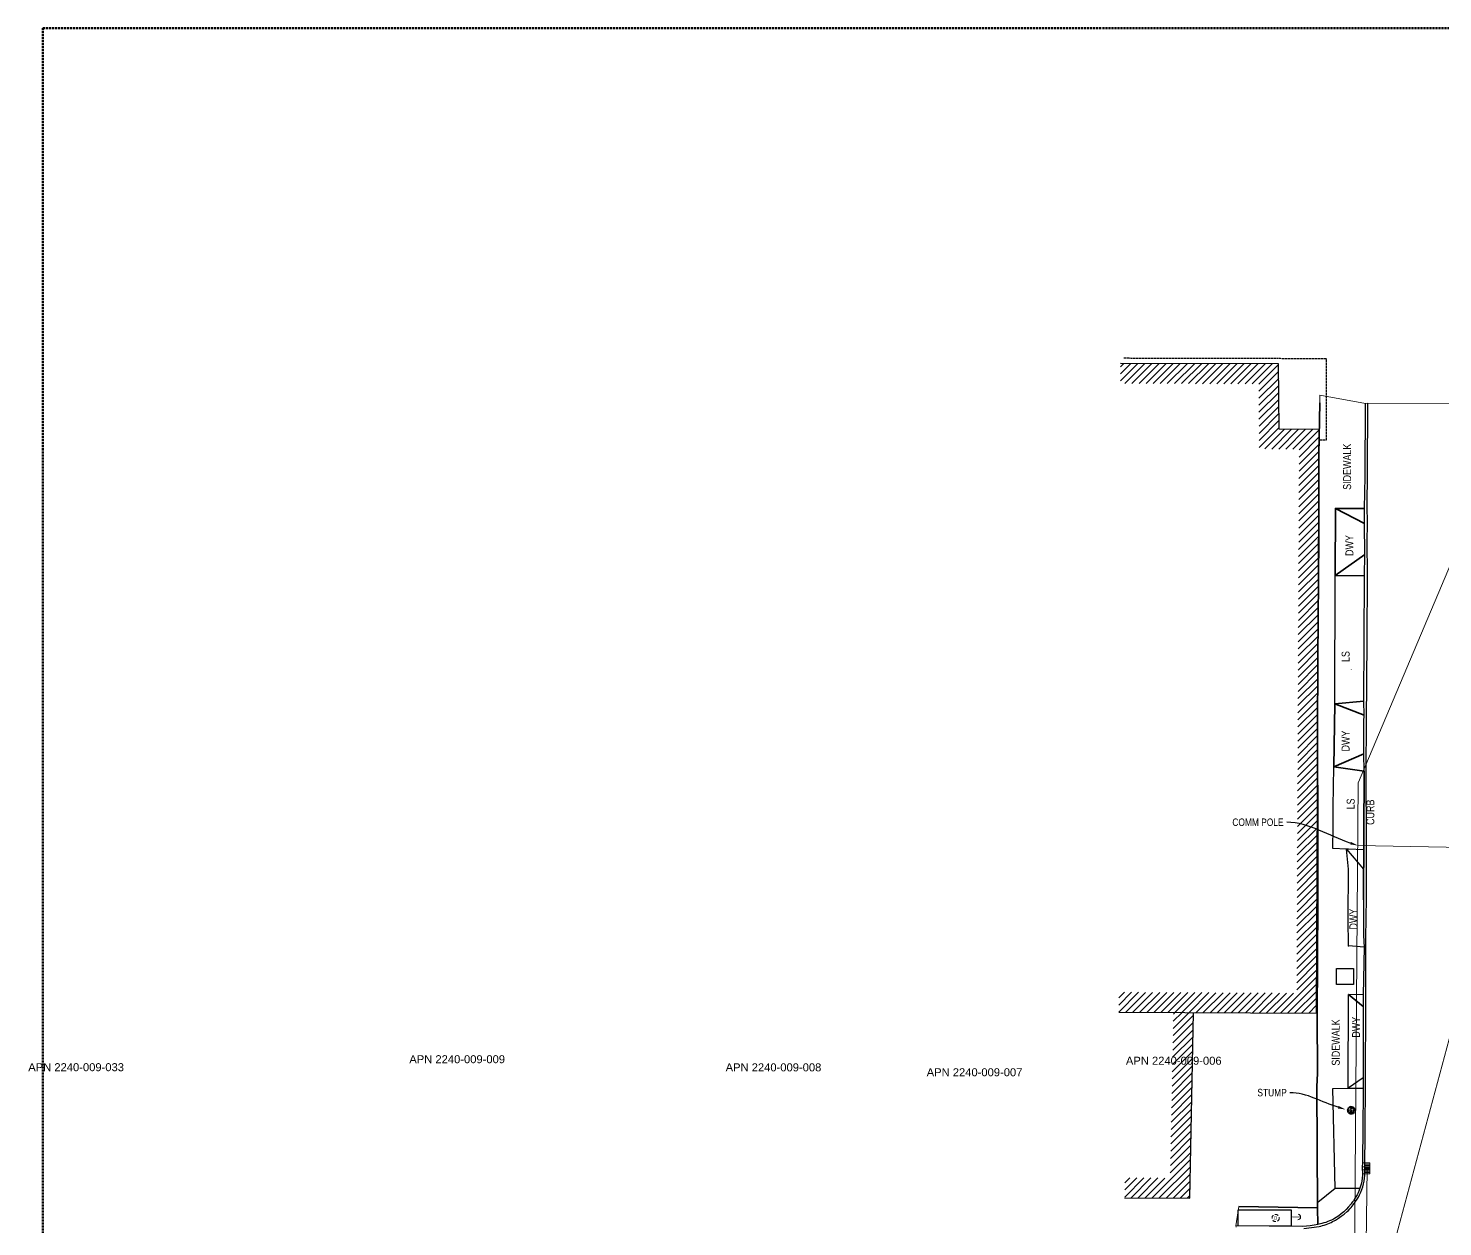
# Model space of a CAD drawing. Extents: x 6426839 to 6430001, y 1887965 to 1888845.
# Drawn here: x 6426923.6 to 6427277, y 1888545.7 to 1888845.3 of the extents above; entities that cross this region are included whole.
import ezdxf
from ezdxf import colors
from ezdxf.entities.mleader import LeaderData, LeaderLine
from ezdxf.lldxf.tags import DXFTag
from ezdxf.math import Vec2, Vec3

# ---------------------------------------------------------------- set-up
doc = ezdxf.new("R2010")
doc.units = 21
doc.header["$MEASUREMENT"] = 0
doc.linetypes.add('DASHED', pattern=[0.75, 0.5, -0.25])
doc.linetypes.add('DASHED2', pattern=[0.375, 0.25, -0.125])
doc.layers.get('0').update_dxf_attribs({"color": 253})
doc.layers.add('C-TINN-DSRF-BNDY-', color=253, linetype='Continuous', lineweight=15, plot=False)
for name, color, linetype, lineweight in [('R-Row-Misc-Txto', 253, 'Continuous', 5), ('V-ANNO-BRNG-LINE-', 253, 'DASHED', 50), ('V-DETL-PATT-BLDG-', 253, 'Continuous', 13), ('VF-BLDG-LINE-', 253, 'Continuous', 25), ('VF-BLDG-OVHD-LINE-', 253, 'DASHED2', 25), ('VF-COMM-OVHD-LINE-', 253, 'OVERHEADCOMM', 15), ('VF-ELEC-OVHD-LINE-', 253, 'OVERHEADELECTRIC', 15), ('VF-ROAD-DRIV-LINE-', 253, 'Continuous', 35), ('VF-STRM-GEOP-LINE-QLB-', 253, 'STORMDRAIN', 15), ('VF-TOPO-CONC-BRKL-LINE-', 253, 'Continuous', 25), ('VF-TOPO-CONC-EDGE-LINE-', 253, 'Continuous', 25), ('VF-TOPO-CONC-TBCB-LINE-', 253, 'Continuous', 25), ('VF-TOPO-CONC-TBWK-LINE-', 253, 'Continuous', 35), ('VF-TOPO-TEXT-', 253, 'Continuous', 25), ('VN-ELEC-GWIR-SYMB-', 253, 'Continuous', 13), ('VN-PLNT-TREE-', 253, 'Continuous', 13), ('VN-STRM-BASN-', 253, 'Continuous', 13), ('VN-STRM-MHOL-SYMB-', 253, 'Continuous', 13)]:
    doc.layers.add(name, color=color, linetype=linetype, lineweight=lineweight)
doc.styles.add('CG-Symbol', font='arial.ttf', dxfattribs={"width": 0.8, "height": 0.09375})
doc.styles.add('G1_1 8_0', font='arial.ttf')
doc.styles.add('NCS1', font='arial.ttf', dxfattribs={"width": 0.8, "height": 0.09375})
doc.styles.add('NCS1-Anno', font='arial.ttf', dxfattribs={"width": 0.8, "height": 0.1})
doc.styles.get("Standard").update_dxf_attribs({"font": 'arial.ttf'})
tags = doc.linetypes.add('OVERHEADCOMM', pattern='A,1,-0.03,["OC",Standard,S=0.08,R=0,X=0,Y=-0.04],-0.16,1', length=2.19).pattern_tags.tags
tags[6] = DXFTag(74, 10)
tags = doc.linetypes.add('OVERHEADELECTRIC', pattern='A,1,-0.03,["OE",Standard,S=0.08,R=0,X=0,Y=-0.04],-0.16,1', length=2.19).pattern_tags.tags
tags[6] = DXFTag(74, 10)
tags = doc.linetypes.add('STORMDRAIN', pattern='A,1,-0.03,["SD",Standard,S=0.08,R=0,X=0,Y=-0.04],-0.16,1', length=2.19).pattern_tags.tags
tags[6] = DXFTag(74, 10)
pattern_1 = [(45, (0, 0), (-0.88388347648, 0.88388347648), [])]

# ---------------------------------------------------------------- blocks, each defined once
blk = doc.blocks.new('Tree Deciduous')
for p, q in [((-0.046, -0.004), (-0.05, 0.002)), ((-0.043, 0.009), (-0.049, 0.007)), ((-0.039, 0.005), (-0.048, 0.014)), ((-0.039, 0.024), (-0.046, 0.022)), ((-0.033, 0.02), (-0.043, 0.028)), ((-0.015, 0.03), (-0.04, 0.034)), ((-0.029, 0.009), (-0.039, 0.005)), ((-0.036, 0.012), (-0.033, 0.02)), ((0, 0), (-0.036, 0.012)), ((-0.02, 0.037), (-0.034, 0.039)), ((-0.024, 0.001), (-0.033, 0.004)), ((-0.019, 0.006), (-0.031, -0.007)), ((-0.02, 0.037), (-0.022, 0.048)), ((-0.016, 0.042), (-0.02, 0.037)), ((-0.016, 0.042), (-0.007, 0.052)), ((-0.016, 0.042), (-0.016, 0.049)), ((-0.001, 0.034), (-0.016, 0.042)), ((-0.015, 0.031), (-0.015, 0.037)), ((-0.015, 0.031), (-0.001, 0.034)), ((0.002, 0.021), (-0.015, 0.03)), ((-0.01, 0.004), (-0.015, 0.012)), ((0, 0), (-0.013, -0.023)), ((-0.008, 0.039), (-0.006, 0.045)), ((-0.002, 0.042), (-0.001, 0.052)), ((0.006, 0.043), (-0.002, 0.042)), ((-0.001, 0.035), (0.007, 0.031)), ((0, 0.001), (0.002, 0.021)), ((0, 0.001), (0.025, 0.003)), ((0, 0), (0.02, -0.033)), ((0.002, 0.021), (0.001, 0.028)), ((0.002, 0.043), (0.002, 0.053)), ((0.002, 0.021), (0.016, 0.027)), ((0.008, 0.047), (0.006, 0.052)), ((0.006, 0.043), (0.012, 0.051)), ((0.007, 0.031), (0.006, 0.043)), ((0.008, 0.031), (0.013, 0.036)), ((0.013, 0.036), (0.011, 0.042)), ((0.016, 0.039), (0.013, 0.05)), ((0.016, 0.027), (0.017, 0.051)), ((0.016, 0.036), (0.025, 0.032)), ((0.016, 0.028), (0.023, 0.021)), ((0.021, 0.042), (0.02, 0.049)), ((0.02, 0.003), (0.026, 0.012)), ((0.021, 0.042), (0.026, 0.045)), ((0.021, 0.035), (0.021, 0.042)), ((0.025, 0.032), (0.029, 0.039)), ((0.025, 0.003), (0.031, 0.009)), ((0.025, 0.003), (0.031, -0.003)), ((0.028, 0.039), (0.03, 0.045)), ((0.029, 0.039), (0.035, 0.039)), ((0.031, 0.009), (0.033, 0.014)), ((0.031, 0.009), (0.036, 0.006)), ((0.031, -0.003), (0.041, 0.001)), ((0.033, 0.014), (0.035, 0.021)), ((0.033, 0.014), (0.039, 0.012)), ((0.035, 0.028), (0.039, 0.035)), ((0.035, 0.028), (0.044, 0.028)), ((0.035, 0.022), (0.035, 0.028)), ((0.035, 0.021), (0.043, 0.02)), ((0.036, 0.006), (0.044, 0.007)), ((0.039, 0.012), (0.044, 0.016)), ((0.041, 0.001), (0.052, -0.005)), ((0.043, 0.02), (0.046, 0.026)), ((0.043, 0.02), (0.049, 0.019)), ((0.044, 0.016), (0.051, 0.014)), ((0.044, 0.007), (0.051, 0.01)), ((0.044, 0.007), (0.045, 0.003)), ((0.045, 0.003), (0.052, 0.002)), ((-0.044, -0.007), (-0.051, -0.005)), ((-0.048, -0.001), (-0.05, -0.002)), ((-0.043, -0.008), (-0.048, -0.014)), ((-0.043, -0.019), (-0.048, -0.018)), ((-0.038, -0.001), (-0.046, -0.004)), ((-0.039, -0.014), (-0.044, -0.007)), ((-0.039, -0.014), (-0.044, -0.022)), ((-0.038, -0.026), (-0.042, -0.027)), ((-0.032, -0.006), (-0.039, -0.014)), ((-0.037, -0.026), (-0.039, -0.031)), ((-0.031, -0.006), (-0.038, -0.001)), ((-0.031, -0.007), (-0.038, -0.026)), ((-0.03, -0.033), (-0.035, -0.035)), ((-0.03, -0.034), (-0.032, -0.039)), ((-0.021, -0.019), (-0.03, -0.033)), ((-0.028, -0.039), (-0.03, -0.04)), ((-0.022, -0.041), (-0.028, -0.039)), ((-0.016, -0.032), (-0.025, -0.044)), ((-0.021, -0.029), (-0.024, -0.034)), ((-0.008, -0.013), (-0.021, -0.019)), ((-0.021, -0.019), (-0.021, -0.029)), ((-0.017, -0.043), (-0.021, -0.045)), ((-0.019, -0.037), (-0.016, -0.041)), ((-0.016, -0.041), (-0.017, -0.046)), ((-0.016, -0.017), (-0.016, -0.032)), ((-0.005, -0.04), (-0.016, -0.047)), ((-0.01, -0.034), (-0.013, -0.039)), ((-0.012, -0.02), (-0.003, -0.029)), ((-0.007, -0.026), (-0.01, -0.028)), ((-0.01, -0.028), (-0.01, -0.034)), ((-0.003, -0.029), (-0.007, -0.05)), ((-0.005, -0.011), (-0.003, -0.021)), ((-0.001, -0.039), (-0.002, -0.05)), ((0.012, -0.022), (-0.001, -0.039)), ((-0.001, -0.039), (0.011, -0.039)), ((0.005, -0.04), (0.001, -0.044)), ((0.001, -0.044), (0.006, -0.047)), ((0.006, -0.047), (0.005, -0.049)), ((0.007, -0.03), (0.01, -0.035)), ((0.009, -0.015), (0.02, -0.018)), ((0.013, -0.044), (0.01, -0.048)), ((0.011, -0.039), (0.016, -0.047)), ((0.012, -0.039), (0.017, -0.041)), ((0.016, -0.028), (0.013, -0.034)), ((0.013, -0.034), (0.024, -0.041)), ((0.017, -0.041), (0.023, -0.044)), ((0.018, -0.03), (0.026, -0.019)), ((0.023, -0.025), (0.024, -0.031)), ((0.024, -0.031), (0.03, -0.035)), ((0.024, -0.041), (0.027, -0.044)), ((0.026, -0.019), (0.031, -0.01)), ((0.026, -0.019), (0.043, -0.018)), ((0.03, -0.035), (0.03, -0.04)), ((0.031, -0.01), (0.036, -0.014)), ((0.035, -0.019), (0.033, -0.026)), ((0.033, -0.026), (0.037, -0.037)), ((0.034, -0.032), (0.041, -0.033)), ((0.035, -0.012), (0.038, -0.008)), ((0.043, -0.019), (0.048, -0.017)), ((0.043, -0.018), (0.045, -0.022)), ((0.048, -0.003), (0.052, -0.001))]:
    blk.add_line(p, q)
blk.add_circle((0, 0), 0.00226)
blk = doc.blocks.new('Storm Manhole')
at = {"insert": (0, 0), "char_height": 0.0469, "attachment_point": 5, "style": 'CG-Symbol', "bg_fill": 3, "box_fill_scale": 1.05, "bg_fill_color": 256, "bg_fill_transparency": 0}
blk.add_mtext_dynamic_manual_height_columns('D', width=0.03267, gutter_width=0.5, heights=[0], dxfattribs=at)
at = {"linetype": 'DASHED2', "ltscale": 0.2}
blk.add_circle((0, 0), 0.05, dxfattribs=at)
blk = doc.blocks.new('Guy Wire')
at = {"color": 0}
blk.add_line((0, 0), (0, 0.101), dxfattribs=at)
blk.add_arc((0, 0.033), 0.0335, 180.3664, 359.6336, dxfattribs=at)
blk = doc.blocks.new('Catch Basin')
at = {"color": 0}
for p, q in [((-0.069, 0.029), (-0.069, -0.061)), ((0.069, 0.029), (-0.069, 0.029)), ((-0.069, 0), (0.069, 0)), ((-0.067, -0.061), (-0.067, 0)), ((-0.052, -0.061), (-0.052, 0)), ((-0.051, -0.061), (-0.051, 0)), ((-0.035, -0.061), (-0.035, 0)), ((-0.034, -0.061), (-0.034, 0)), ((-0.018, 0), (-0.018, 0.04)), ((-0.018, -0.061), (-0.018, 0)), ((-0.016, -0.061), (-0.016, 0)), ((-0.001, -0.061), (-0.001, 0)), ((0.001, -0.061), (0.001, 0)), ((0.016, -0.061), (0.016, 0)), ((0.018, 0), (0.018, 0.04)), ((0.018, -0.061), (0.018, 0)), ((0.034, -0.061), (0.034, 0)), ((0.035, -0.061), (0.035, 0)), ((0.051, -0.061), (0.051, 0)), ((0.052, -0.061), (0.052, 0)), ((0.068, -0.061), (0.068, 0)), ((0.069, -0.061), (0.069, 0.029)), ((-0.069, -0.061), (0.069, -0.061))]:
    blk.add_line(p, q, dxfattribs=at)
for p in [(-0.052, 0), (-0.034, 0), (-0.017, 0), (0, 0), (0.017, 0), (0.034, 0), (0.052, 0)]:
    blk.add_point(p)

msp = doc.modelspace()

# ---------------------------------------------------------------- hatches: boundary and pattern name
at = {"layer": 'V-DETL-PATT-BLDG-'}
h = msp.add_hatch(dxfattribs=at)
h.set_pattern_fill('ANSI31', color=256, scale=10)
h.set_pattern_definition(pattern_1)
h.paths.add_polyline_path([(6427245.86, 1888687.83), (6427246.1, 1888732.62), (6427246.12, 1888738.76), (6427246.15, 1888740.66), (6427246.17, 1888745.04), (6427236.14, 1888745.13), (6427236.02, 1888761.45), (6427196.55, 1888761.49), (6427196.54, 1888756.49), (6427231.06, 1888756.46), (6427231.18, 1888740.17), (6427241.15, 1888740.08), (6427240.54, 1888604.14), (6427196.09, 1888604.36), (6427196.07, 1888599.36), (6427245.52, 1888599.11), (6427245.78, 1888658.74), (6427245.78, 1888669.03)])
h = msp.add_hatch(dxfattribs=at)
h.set_pattern_fill('ANSI31', color=256, scale=10)
h.set_pattern_definition(pattern_1)
h.paths.add_polyline_path([(6427214.76, 1888599.27), (6427209.76, 1888599.3), (6427208.93, 1888557.9), (6427197.58, 1888557.99), (6427197.58, 1888552.99), (6427213.83, 1888552.87)])

# ---------------------------------------------------------------- linework, layer by layer
at = {"layer": 'C-TINN-DSRF-BNDY-'}
msp.add_lwpolyline([(6427286.41, 1888751.43), (6427258.31, 1888751.56), (6427257.73, 1888751.55), (6427246.36, 1888753.58), (6427246.12, 1888738.76), (6427246.06, 1888718.13), (6427246, 1888707.4), (6427245.86, 1888687.83), (6427245.78, 1888669.03), (6427245.77, 1888660.51), (6427245.79, 1888643.33), (6427245.81, 1888635.32), (6427245.86, 1888626.83), (6427245.77, 1888584.11), (6427245.62, 1888580.67), (6427245.73, 1888550.49), (6427226.06, 1888550.82), (6427225.33, 1888545.93), (6427225.44, 1888545.62)], dxfattribs=at)
at = {"layer": 'V-ANNO-BRNG-LINE-'}
msp.add_lwpolyline([(6426927.23, 1888845.31), (6426927.23, 1887965.31), (6427607.23, 1887965.31), (6427607.23, 1888845.31), (6426927.23, 1888845.31)], dxfattribs=at)
at = {"layer": 'VF-BLDG-LINE-'}
for points in [[(6427196.07, 1888599.36), (6427245.52, 1888599.11), (6427246.17, 1888745.04), (6427236.14, 1888745.13), (6427236.02, 1888761.45), (6427196.55, 1888761.49)], [(6427197.54, 1888552.99), (6427213.83, 1888552.87), (6427214.76, 1888599.27)]]:
    msp.add_lwpolyline(points, dxfattribs=at)
at = {"layer": 'VF-BLDG-OVHD-LINE-'}
msp.add_lwpolyline([(6427246.32, 1888742.44), (6427247.97, 1888742.4), (6427248.03, 1888762.64), (6427235.82, 1888762.73), (6427197.31, 1888762.81)], dxfattribs=at)
at = {"layer": 'VF-COMM-OVHD-LINE-', "ltscale": 0.6, "elevation": 697.21}
msp.add_lwpolyline([(6427255.85, 1888641.02), (6427295.59, 1888640.3)], dxfattribs=at)
at = {"layer": 'VF-ELEC-OVHD-LINE-', "ltscale": 0.6}
for points, elevation in [([(6427255.99, 1888656.85), (6427297.45, 1888755)], 697.21), ([(6427254.72, 1888503.79), (6427295.57, 1888655.44)], 695.84)]:
    msp.add_lwpolyline(points, dxfattribs=dict(at, elevation=elevation))
msp.add_lwpolyline([(6427255.94, 1888656.75), (6427254.71, 1888503.73)], dxfattribs=at)
at = {"layer": 'VF-ROAD-DRIV-LINE-'}
for p, q in [((6427250.21, 1888725.31), (6427250.2, 1888708.5)), ((6427249.79, 1888660.72), (6427250.08, 1888676.44))]:
    msp.add_line(p, q, dxfattribs=at)
for points in [[(6427257.46, 1888721.53), (6427250.21, 1888725.31), (6427257.49, 1888725.23)], [(6427257.5, 1888708.47), (6427250.2, 1888708.5), (6427257.59, 1888713.76)], [(6427257.39, 1888673.61), (6427250.08, 1888676.44), (6427257.36, 1888677.15)], [(6427257.2, 1888627.48), (6427257.39, 1888659.58), (6427249.79, 1888660.72), (6427257.31, 1888663.97)]]:
    msp.add_lwpolyline(points, dxfattribs=at)
at = {"layer": 'VF-STRM-GEOP-LINE-QLB-', "ltscale": 0.6}
msp.add_lwpolyline([(6427258.13, 1888560.32), (6427257.72, 1888529.05)], dxfattribs=at)
at = {"layer": 'VF-TOPO-CONC-BRKL-LINE-'}
msp.add_lwpolyline([(6427253.01, 1888640.15), (6427257.24, 1888635.15)], dxfattribs=at)
at = {"layer": 'VF-TOPO-CONC-EDGE-LINE-'}
for p, q in [((6427250.08, 1888676.44), (6427250.2, 1888708.5)), ((6427250.15, 1888555.33), (6427245.79, 1888551.83))]:
    msp.add_line(p, q, dxfattribs=at)
for points in [[(6427257.98, 1888627.89), (6427257.96, 1888641.99), (6427257.91, 1888659.5), (6427257.98, 1888672.07), (6427258.13, 1888692.3), (6427258.21, 1888708.81), (6427258.18, 1888716.92), (6427258.23, 1888721.64), (6427258.16, 1888725.96), (6427258.22, 1888734.04), (6427258.31, 1888751.56)], [(6427257.27, 1888639.97), (6427253.53, 1888640.13), (6427253.01, 1888640.15), (6427249.58, 1888640.3), (6427249.68, 1888645.64), (6427249.7, 1888650.66), (6427249.79, 1888660.72)], [(6427257.39, 1888615.63), (6427253.52, 1888615.97), (6427253.45, 1888622.65), (6427253.5, 1888635.1), (6427253.01, 1888640.15)], [(6427242.36, 1888545.29), (6427246.13, 1888545.8), (6427246.57, 1888545.91), (6427247.01, 1888546.02), (6427247.44, 1888546.16), (6427247.87, 1888546.3), (6427248.29, 1888546.46), (6427248.71, 1888546.63), (6427249.12, 1888546.81), (6427249.53, 1888547.01), (6427249.91, 1888547.21), (6427250.28, 1888547.42), (6427251, 1888547.87), (6427251.7, 1888548.36), (6427252.37, 1888548.89), (6427253.13, 1888549.51), (6427253.49, 1888549.84), (6427253.84, 1888550.19), (6427254.12, 1888550.51), (6427254.38, 1888550.85), (6427254.89, 1888551.53), (6427255.26, 1888552.07), (6427255.62, 1888552.61), (6427255.96, 1888553.17), (6427256.27, 1888553.74), (6427256.56, 1888554.39), (6427256.82, 1888555.06), (6427257.05, 1888555.74), (6427257.24, 1888556.43), (6427257.39, 1888557.14), (6427257.5, 1888557.85), (6427257.58, 1888558.56), (6427257.61, 1888559.27), (6427257.66, 1888570.73), (6427257.7, 1888580.34), (6427257.83, 1888603.51), (6427257.84, 1888617.91), (6427257.98, 1888627.89)], [(6427256.31, 1888555.26), (6427250.15, 1888555.33), (6427249.56, 1888580.26), (6427253.38, 1888580.38), (6427253.47, 1888603.81)], [(6427257.19, 1888603.67), (6427253.47, 1888603.81), (6427257.19, 1888600.78)], [(6427257.14, 1888582.92), (6427253.38, 1888580.38), (6427257.16, 1888580.35)]]:
    msp.add_lwpolyline(points, dxfattribs=at)
msp.add_lwpolyline([(6427250.46, 1888610.28), (6427254.73, 1888610.28), (6427254.73, 1888606.31), (6427250.46, 1888606.31)], close=True, dxfattribs=at)
msp.add_point((6427253.49, 1888615.93), dxfattribs=at)
at = {"layer": 'VF-TOPO-CONC-TBCB-LINE-'}
msp.add_line((6427257.19, 1888600.78), (6427253.47, 1888603.81), dxfattribs=at)
for points in [[(6427257.39, 1888659.58), (6427257.31, 1888663.97), (6427257.36, 1888672.01), (6427257.39, 1888673.61), (6427257.36, 1888677.15), (6427257.43, 1888692.27), (6427257.5, 1888708.47), (6427257.59, 1888713.76), (6427257.46, 1888721.53), (6427257.49, 1888725.23), (6427257.64, 1888733.28), (6427257.73, 1888751.55)], [(6427257.2, 1888627.48), (6427257.27, 1888618.51), (6427257.41, 1888615.59), (6427257.19, 1888603.67), (6427257.19, 1888600.78), (6427257.14, 1888582.92), (6427257.17, 1888579.69), (6427257.07, 1888570.4), (6427257.03, 1888562.28), (6427256.91, 1888560.15), (6427256.96, 1888559.4), (6427256.96, 1888558.64), (6427256.9, 1888557.88), (6427256.79, 1888557.12), (6427256.64, 1888556.37), (6427256.44, 1888555.64), (6427256.19, 1888554.92), (6427255.89, 1888554.22), (6427255.63, 1888553.71), (6427255.34, 1888553.21), (6427255.03, 1888552.72), (6427254.7, 1888552.24), (6427254.42, 1888551.85), (6427254.13, 1888551.47), (6427253.52, 1888550.73), (6427252.93, 1888550.07), (6427252.62, 1888549.76), (6427252.3, 1888549.45), (6427251.7, 1888548.94), (6427251.06, 1888548.46), (6427250.4, 1888548.03), (6427249.71, 1888547.63), (6427249.25, 1888547.4), (6427248.78, 1888547.19), (6427248.3, 1888547.01), (6427247.81, 1888546.84), (6427247.32, 1888546.69), (6427246.82, 1888546.55), (6427245.82, 1888546.3), (6427244.88, 1888546.12), (6427243.92, 1888545.98), (6427242.96, 1888545.88), (6427242, 1888545.84), (6427225.33, 1888545.93)]]:
    msp.add_lwpolyline(points, dxfattribs=at)
at = {"layer": 'VF-TOPO-CONC-TBWK-LINE-'}
msp.add_line((6427245.73, 1888550.49), (6427245.82, 1888546.3), dxfattribs=at)
for points in [[(6427245.86, 1888626.83), (6427245.81, 1888635.32), (6427245.79, 1888643.33), (6427245.78, 1888669.03), (6427245.86, 1888687.83), (6427246, 1888707.4), (6427246.06, 1888718.13), (6427246.12, 1888738.76), (6427246.33, 1888751.68)], [(6427226.06, 1888550.82), (6427245.73, 1888550.49), (6427245.62, 1888580.67), (6427245.77, 1888584.11), (6427245.66, 1888598.53), (6427245.86, 1888626.83)]]:
    msp.add_lwpolyline(points, dxfattribs=at)

# ---------------------------------------------------------------- block references
at = {"layer": 'VN-ELEC-GWIR-SYMB-', "xscale": 20, "yscale": 20, "zscale": 20, "rotation": 87.25412215509864}
msp.add_blockref('Guy Wire', (6427241.52, 1888548.14), dxfattribs=at)
at = {"layer": 'VN-PLNT-TREE-', "xscale": 20, "yscale": 20, "zscale": 20}
msp.add_blockref('Tree Deciduous', (6427254.16, 1888574.81), dxfattribs=at)
at = {"layer": 'VN-STRM-BASN-', "xscale": 20, "yscale": 20, "zscale": 20, "rotation": 90}
msp.add_blockref('Catch Basin', (6427257.61, 1888560.34), dxfattribs=at)

# ---------------------------------------------------------------- texts
at = {"layer": 'R-Row-Misc-Txto', "style": 'G1_1 8_0'}
for s, p in [('APN 2240-009-009', (6427018.81, 1888586.61)), ('APN 2240-009-033', (6426923.59, 1888584.62)), ('APN 2240-009-008', (6427097.85, 1888584.58)), ('APN 2240-009-007', (6427148.09, 1888583.35)), ('APN 2240-009-006', (6427197.87, 1888586.24))]:
    msp.add_text(s, height=2, dxfattribs=at).set_placement(p)
at = {"layer": 'VF-TOPO-TEXT-', "char_height": 2, "attachment_point": 1, "style": 'NCS1-Anno'}
for s, insert, width, rotation in [('SIDEWALK', (6427252.15, 1888729.93), 44.1747, 90), ('DWY', (6427252.72, 1888713.41), 15.8884, 90), ('LS', (6427251.77, 1888686.89), 44.1747, 90), ('DWY', (6427251.76, 1888664.53), 15.8884, 90), ('LS', (6427253.04, 1888650.06), 44.1747, 90), ('CURB', (6427257.95, 1888646.18), 15.8884, 90), ('DWY', (6427253.72, 1888620.02, 697), 15.8884, 90.6508), ('SIDEWALK', (6427249.31, 1888586.01), 44.1747, 90), ('DWY', (6427254.36, 1888593), 15.8884, 90)]:
    msp.add_mtext(s, dxfattribs=dict(at, insert=insert, width=width, rotation=rotation))
at = {"layer": 'VN-PLNT-TREE-', "style": 'NCS1', "width": 0.8}
for s, p in [('697.83 ft', (6427253.96, 1888684.9)), ('1158335', (6427253.96, 1888685.05))]:
    msp.add_text(s, height=0.0984, dxfattribs=at).set_placement(p)

# ---------------------------------------------------------------- leaders
at = {"layer": 'VF-ELEC-OVHD-LINE-'}
ml = msp.add_multileader_mtext('Standard', dxfattribs=at)
ml.set_content('COMM POLE', color=256, style='NCS1-Anno')
ml.set_leader_properties()
ml.build(insert=Vec2(0, 0))
ml.multileader.update_dxf_attribs({"leader_type": 2, "dogleg_length": 0.1, "arrow_head_size": 2, "scale": 20})
ctx = ml.context
ctx.base_point, ctx.scale, ctx.char_height, ctx.arrow_head_size, ctx.landing_gap_size, ctx.plane_origin = Vec3(6427223.88, 1888646.83, 697.21), 20, 1.875, 2, 0.8, Vec3(6427255.07, 1888641.07, 697.21)
ctx.text_align_type = 2
notes = []
notes.append((ctx, [(0, (1, 1, 0), (6427240.07, 1888646.83, 697.21), (-1, 0), 2, [(0, [(6427255.85, 1888641.02, 697.21)], 0, [])])]))
ctx.mtext.insert, ctx.mtext.alignment, ctx.mtext.flow_direction = Vec3(6427237.27, 1888647.79, 697.21), 3, 5
at = {"layer": 'VF-TOPO-TEXT-'}
ml = msp.add_multileader_mtext('Standard', dxfattribs=at)
ml.set_content('STUMP', color=256, style='NCS1-Anno')
ml.set_leader_properties()
ml.build(insert=Vec2(0, 0))
ml.multileader.update_dxf_attribs({"leader_type": 2, "dogleg_length": 0.1, "arrow_head_size": 2, "scale": 20})
ctx = ml.context
ctx.base_point, ctx.scale, ctx.char_height, ctx.arrow_head_size, ctx.landing_gap_size, ctx.plane_origin = Vec3(6427230.11, 1888579.25), 20, 1.875, 2, 0.8, Vec3(6427252.05, 1888575.08)
ctx.text_align_type = 2
notes.append((ctx, [(0, (1, 1, 0), (6427240.86, 1888579.25), (-1, 0), 2, [(0, [(6427252.83, 1888575.04)], 0, [])])]))
ctx.mtext.insert, ctx.mtext.alignment, ctx.mtext.flow_direction = Vec3(6427238.06, 1888580.21), 3, 5
for ctx, leaders in notes:
    for number, flags, end, landing, length, lines in leaders:
        leader = LeaderData()
        leader.index, (leader.has_last_leader_line, leader.has_dogleg_vector, leader.attachment_direction) = number, flags
        leader.last_leader_point, leader.dogleg_vector, leader.dogleg_length = Vec3(end), Vec3(landing), length
        for number, points, colour, breaks in lines:
            line = LeaderLine()
            line.index, line.vertices, line.color, line.breaks = number, Vec3.list(points), colors.encode_raw_color(colour), breaks
            leader.lines.append(line)
        ctx.leaders.append(leader)

# ---------------------------------------------------------------- next in the draw order: block references
at = {"layer": 'VN-STRM-MHOL-SYMB-', "xscale": 18, "yscale": 18, "zscale": 18, "rotation": 359.6211230348203}
msp.add_blockref('Storm Manhole', (6427235.28, 1888547.92, 697.21), dxfattribs=at)

# ---------------------------------------------------------------- next in the draw order: linework, layer by layer
at = {"layer": 'VF-TOPO-CONC-EDGE-LINE-'}
msp.add_lwpolyline([(6427239.18, 1888545.86), (6427225.94, 1888545.93), (6427225.94, 1888549.99), (6427239.18, 1888549.99)], close=True, dxfattribs=at)

doc.saveas('drawing.dxf')
